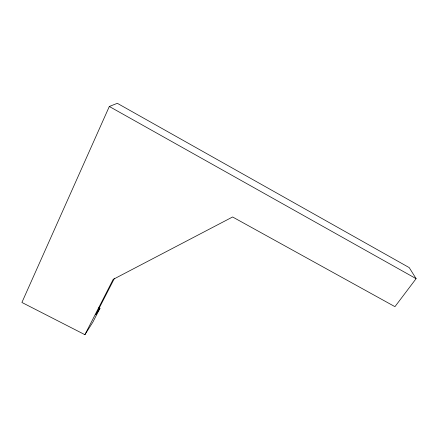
<?xml version="1.0" encoding="UTF-8"?>
<svg xmlns="http://www.w3.org/2000/svg" width="438" height="438" viewBox="0 0 438 438"><rect width="100%" height="100%" fill="white"/><g stroke="black" fill="none" stroke-linecap="round" stroke-linejoin="round"><path stroke-width="0.66" d="M84.906 334.687L113.19 279.384L232.605 216.98L394.945 306.666L416.1 278.667L409.245 267.623L117.318 103.313L109.314 106.483L21.9 302.461L84.906 334.687L92.807 322.226L99.963 308.264L98.758 307.64M114.493 278.234L95.741 314.856L99.963 308.264M109.314 106.483L416.1 278.667"/></g></svg>
